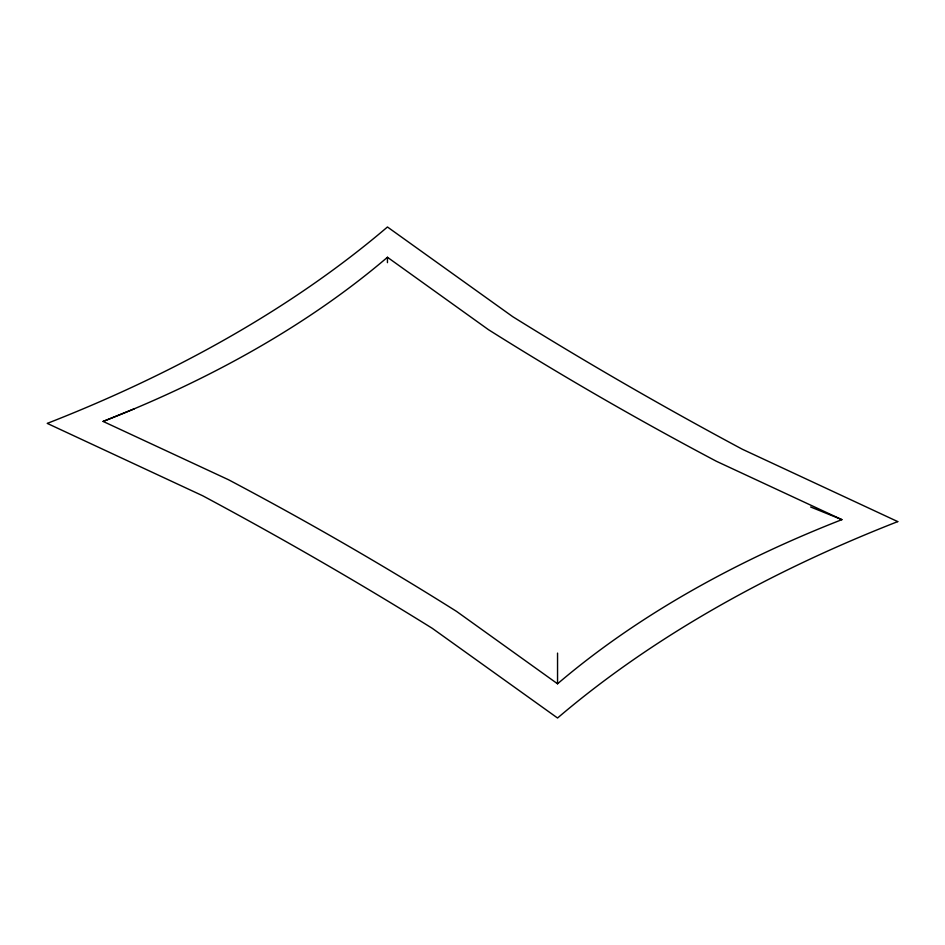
<?xml version="1.0" encoding="UTF-8"?>
<svg xmlns="http://www.w3.org/2000/svg" width="945" height="945" viewBox="0 0 945 945"><rect width="100%" height="100%" fill="white"/><g stroke="black" fill="none" stroke-linecap="round" stroke-linejoin="round"><path stroke-width="1.42" d="M103.123 421.435A1060.136 612.065 0 0 0 387.45 257.276L488.494 329.699A3697.407 2134.684 0 0 0 716.44 461.302L841.877 519.644A1060.136 612.065 0 0 0 557.55 683.79L456.506 611.368A3697.407 2134.684 0 0 0 228.56 479.765L103.123 421.435L134.367 408.783M810.633 506.981L841.877 519.644M557.55 653.101L557.55 683.79M387.45 257.276L387.45 262.663M897.75 521.605L742.345 449.253A4319.926 2494.091 0 0 1 512.769 316.705L387.45 226.989A1269.785 733.107 0 0 1 47.25 423.395L202.655 495.747A4319.926 2494.091 0 0 1 432.231 628.295L557.55 718.011A1269.785 733.107 0 0 1 897.75 521.605"/></g></svg>
